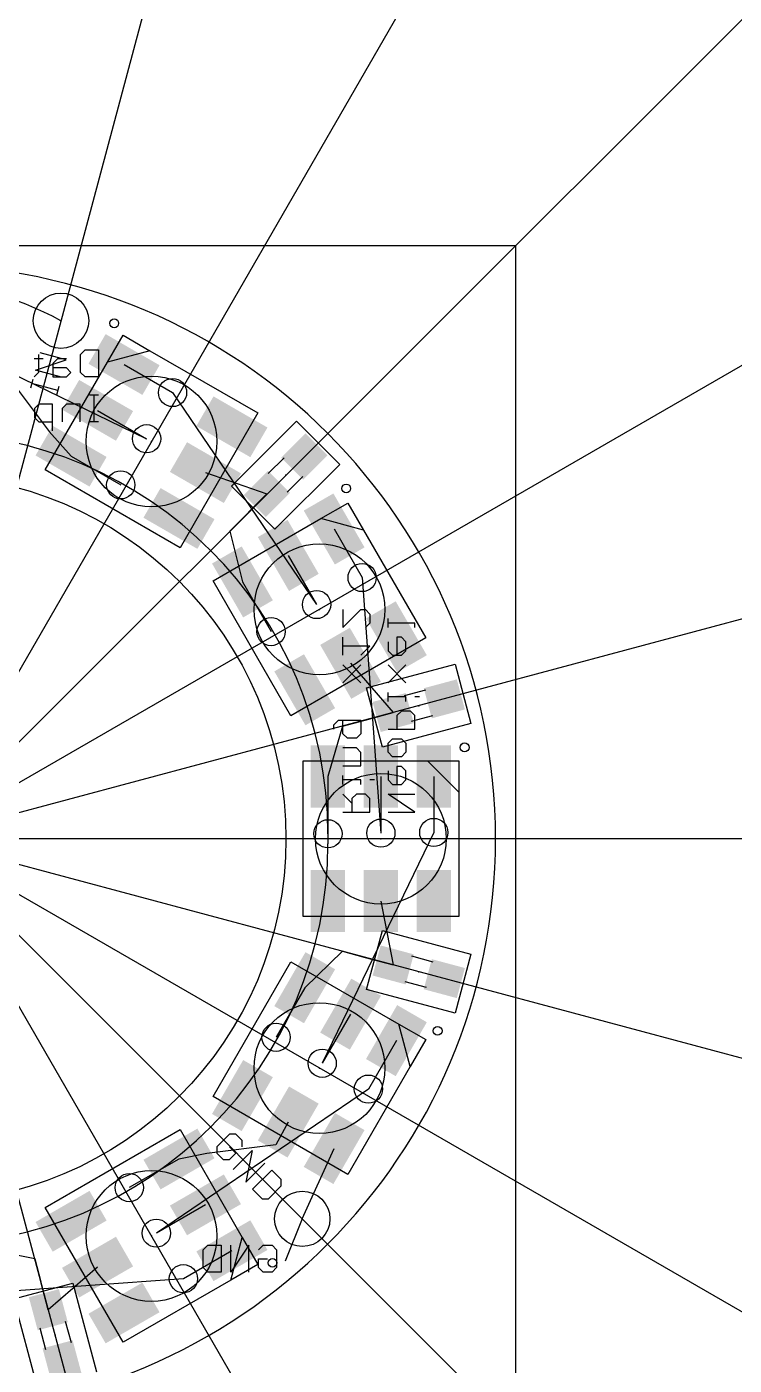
# Model space of a CAD drawing. Extents: x -51 to 51, y -51 to 51.
# Drawn here: x 3.36 to 26.08, y -16.91 to 26.08 of the extents above; entities that cross this region are included whole.
import ezdxf

# ---------------------------------------------------------------- set-up
doc = ezdxf.new("R2010")
doc.units = 0
for name, color, linetype in [('1', 22, 'CONTINUOUS'), ('16', 175, 'CONTINUOUS'), ('17', 82, 'CONTINUOUS'), ('18', 82, 'CONTINUOUS'), ('20', 7, 'CONTINUOUS'), ('21', 253, 'CONTINUOUS'), ('22', 253, 'CONTINUOUS'), ('23', 7, 'CONTINUOUS'), ('39', 22, 'CONTINUOUS'), ('49', 253, 'CONTINUOUS'), ('51', 253, 'CONTINUOUS')]:
    doc.layers.add(name, color=color, linetype=linetype)

# ---------------------------------------------------------------- blocks, each defined once
blk = doc.blocks.new('RECT')
blk.add_solid([(-0.5, -0.5), (0.5, -0.5), (-0.5, 0.5), (0.5, 0.5)])
blk = doc.blocks.new('ROUNDP')
blk.add_circle((0, 0), 0.5)
blk = doc.blocks.new('ROUNDV')
blk.add_circle((0, 0), 0.5)

msp = doc.modelspace()

# ---------------------------------------------------------------- linework, layer by layer
at = {"layer": '1'}
for p, q in [((-19.05, 19.05), (19.05, 19.05)), ((19.05, 19.05), (19.05, -19.05)), ((6.4839, 15.2304), (8.0416, 14.3299)), ((2.7363, 14.8765), (4.0846, 13.0736)), ((5.6339, 13.7582), (7.2095, 12.8473)), ((4.0846, 13.0736), (4.7839, 12.2859)), ((4.7839, 12.2859), (6.3777, 11.3647)), ((9.0981, 11.7582), (11.0733, 11.0733)), ((9.8783, 9.8783), (11.0733, 11.0733)), ((13.2304, 9.9481), (14.129, 8.3894)), ((9.8783, 9.8783), (10.2859, 8.2481)), ((11.7582, 9.0981), (12.6672, 7.5212)), ((10.2859, 8.2481), (11.2057, 6.6533)), ((13.7582, 5.6339), (15.1264, 4.053)), ((14.2301, 3.813), (15.1264, 4.053)), ((13.494, 3.6157), (13.032, 2)), ((13.494, 3.6157), (14.2301, 3.813)), ((13.032, 2), (13.031, 0.1593)), ((14.732, 2), (14.731, 0.1801)), ((16.432, 2), (16.4308, 0.2007)), ((14.732, -2), (15.1264, -4.053)), ((13.494, -3.6157), (12.2859, -4.7839)), ((13.494, -3.6157), (14.2301, -3.813)), ((14.2301, -3.813), (15.1264, -4.053)), ((12.2859, -4.7839), (11.3647, -6.3777)), ((13.7582, -5.6339), (12.8473, -7.2095)), ((15.2304, -6.4839), (14.3299, -8.0416)), ((11.7582, -9.0981), (11.3584, -9.8258)), ((11.3584, -9.8258), (9.1384, -10.1061)), ((8.2481, -10.2859), (6.6533, -11.2057)), ((9.1384, -10.1061), (8.2481, -10.2859)), ((12.2071, -12.2077), (13.2304, -9.9481)), ((9.0981, -11.7582), (7.5212, -12.6672)), ((12.2071, -12.2077), (11.6607, -13.5636)), ((3.6157, -13.494), (1.2698, -13.0316)), ((9.9481, -13.2304), (8.3894, -14.129)), ((3.6157, -13.494), (3.813, -14.2301)), ((5.6339, -13.7582), (4.053, -15.1264)), ((4.053, -15.1264), (3.813, -14.2301))]:
    msp.add_line(p, q, dxfattribs=at)
at = {"layer": '16'}
for p, q in [((-19.05, 19.05), (19.05, 19.05)), ((19.05, 19.05), (19.05, -19.05)), ((-0.2007, 16.4308), (7.2095, 12.8473)), ((8.0416, 14.3299), (12.6672, 7.5212)), ((14.129, 8.3894), (14.731, 0.1801)), ((16.4308, 0.2007), (12.8473, -7.2095)), ((13.031, 0.1593), (13.031, -0.161)), ((14.3299, -8.0416), (7.5212, -12.6672)), ((8.3894, -14.129), (0.1801, -14.731))]:
    msp.add_line(p, q, dxfattribs=at)
for centre, radius, start, end in [((-0.7635, 6.9489), 11.0064, 61.6716, 87.4965), ((0.1593, 0.1593), 12.8717, 0, 90), ((0.1604, -0.161), 12.8706, 270, 0)]:
    msp.add_arc(centre, radius, start, end, dxfattribs=at)
at = {"layer": '20'}
msp.add_circle((0, 0), 11.684, dxfattribs=at)
for start, end in [(0, 90), (270, 0)]:
    msp.add_arc((0, 0), 18.415, start, end, dxfattribs=at)
at = {"layer": '21'}
for p, q in [((5.9509, 15.3072), (6.4509, 16.1732)), ((6.4509, 16.1732), (7.317, 15.6732)), ((4.6255, 15.3855), (3.7906, 15.6092)), ((7.317, 15.6732), (5.9509, 15.3072)), ((7.317, 15.6732), (10.7811, 13.6732)), ((3.6415, 15.0526), (4.6255, 15.3855)), ((4.4764, 14.8289), (3.6415, 15.0526)), ((3.9509, 11.8431), (5.9509, 15.3072)), ((3.4881, 14.4803), (3.5627, 14.7586)), ((4.3603, 14.3958), (3.5254, 14.6195)), ((4.323, 14.2566), (4.3976, 14.5349)), ((10.7811, 13.6732), (8.2811, 9.3431)), ((8.2811, 9.3431), (3.9509, 11.8431)), ((12.8072, 10.2811), (13.6732, 10.7811)), ((13.6732, 10.7811), (14.1732, 9.915)), ((9.3431, 8.2811), (12.8072, 10.2811)), ((14.1732, 9.915), (12.8072, 10.2811)), ((14.1732, 9.915), (16.1732, 6.4509)), ((11.8431, 3.9509), (9.3431, 8.2811)), ((16.1732, 6.4509), (11.8431, 3.9509)), ((12.232, -2.5), (12.232, 2.5)), ((12.232, 2.5), (16.232, 2.5)), ((16.232, 2.5), (17.232, 2.5)), ((17.232, 1.5), (16.232, 2.5)), ((17.232, 2.5), (17.232, 1.5)), ((17.232, 1.5), (17.232, -2.5)), ((17.232, -2.5), (12.232, -2.5)), ((9.3431, -8.2811), (11.8431, -3.9509)), ((11.8431, -3.9509), (15.3072, -5.9509)), ((15.3072, -5.9509), (16.1732, -6.4509)), ((15.6732, -7.317), (15.3072, -5.9509)), ((16.1732, -6.4509), (15.6732, -7.317)), ((15.6732, -7.317), (13.6732, -10.7811)), ((13.6732, -10.7811), (9.3431, -8.2811)), ((3.9509, -11.8431), (8.2811, -9.3431)), ((8.2811, -9.3431), (10.2811, -12.8072)), ((9.8668, -9.4879), (9.4593, -9.8953)), ((10.0705, -9.4879), (9.8668, -9.4879)), ((10.2742, -9.6916), (10.0705, -9.4879)), ((10.2742, -9.8953), (10.2742, -9.6916)), ((9.4593, -9.8953), (9.4593, -10.0991)), ((9.4593, -10.0991), (9.663, -10.3028)), ((9.663, -10.3028), (9.8668, -10.3028)), ((10.0705, -10.0991), (9.8668, -9.8953)), ((9.8668, -10.3028), (10.0705, -10.0991)), ((9.9859, -10.6256), (10.5971, -10.0145)), ((10.5971, -10.0145), (10.3933, -11.0331)), ((10.3933, -11.0331), (11.0045, -10.4219)), ((11.2255, -10.6429), (10.6143, -11.2541)), ((11.5311, -10.9485), (11.2255, -10.6429)), ((11.1236, -11.5597), (11.5311, -11.1522)), ((11.5311, -11.1522), (11.5311, -10.9485)), ((10.6143, -11.2541), (10.9199, -11.5597)), ((10.9199, -11.5597), (11.1236, -11.5597)), ((6.4509, -16.1732), (3.9509, -11.8431)), ((9.915, -14.1732), (10.2811, -12.8072)), ((10.2811, -12.8072), (10.7811, -13.6732)), ((10.7811, -13.6732), (9.915, -14.1732)), ((9.915, -14.1732), (6.4509, -16.1732))]:
    msp.add_line(p, q, dxfattribs=at)
for centre, radius in [((6.1691, 16.553), 0.1414), ((7.366, 12.7582), 2.1), ((13.619, 11.2509), 0.1414), ((12.7582, 7.366), 2.1), ((17.42, 2.934), 0.1414), ((14.732, 0), 2.1), ((12.7582, -7.366), 2.1), ((16.553, -6.1691), 0.1414), ((7.366, -12.7582), 2.1), ((11.2509, -13.619), 0.1414)]:
    msp.add_circle(centre, radius, dxfattribs=at)
at = {"layer": '22'}
for p, q in [((3.7427, 15.5539), (3.7427, 14.9777)), ((5.088, 15.5539), (5.232, 15.6979)), ((5.088, 14.9777), (5.088, 15.5539)), ((5.232, 15.6979), (5.6642, 15.6979)), ((5.6642, 15.6979), (5.6642, 14.8336)), ((3.8867, 15.4098), (3.5986, 15.4098)), ((4.3433, 15.4098), (4.1992, 15.2658)), ((4.1992, 15.2658), (4.1992, 14.8336)), ((4.6314, 15.1217), (4.1992, 15.1217)), ((4.6314, 15.4098), (4.3433, 15.4098)), ((4.7755, 14.9777), (4.6314, 15.1217)), ((3.7427, 14.9777), (3.5986, 14.8336)), ((4.1992, 14.8336), (4.6314, 14.8336)), ((4.6314, 14.8336), (4.7755, 14.9777)), ((5.232, 14.8336), (5.088, 14.9777)), ((5.6642, 14.8336), (5.232, 14.8336)), ((5.6642, 14.2501), (5.3761, 14.2501)), ((5.5201, 13.3858), (5.5201, 14.2501)), ((3.7508, 13.962), (3.6067, 13.818)), ((3.6067, 13.818), (3.6067, 13.5299)), ((4.183, 13.962), (3.7508, 13.962)), ((4.183, 13.0977), (4.183, 13.962)), ((4.6395, 13.962), (4.4955, 13.818)), ((4.4955, 13.818), (4.4955, 13.3858)), ((5.0717, 13.962), (4.6395, 13.962)), ((5.0717, 13.3858), (5.0717, 13.962)), ((3.6067, 13.5299), (3.7508, 13.3858)), ((3.7508, 13.3858), (4.183, 13.3858)), ((5.6642, 13.3858), (5.3761, 13.3858)), ((13.5128, 7.3583), (13.5128, 6.782)), ((13.5128, 6.782), (14.089, 7.3583)), ((14.089, 7.3583), (14.2331, 7.3583)), ((14.2331, 7.3583), (14.3771, 7.2142)), ((14.3771, 6.9261), (14.2331, 6.782)), ((14.3771, 7.2142), (14.3771, 6.9261)), ((14.9606, 6.782), (14.9606, 7.0701)), ((15.8249, 6.9261), (14.9606, 6.9261)), ((15.8249, 6.782), (15.8249, 6.9261)), ((13.5128, 5.8933), (13.5128, 6.4695)), ((15.3928, 6.4695), (15.2487, 6.4695)), ((15.2487, 6.4695), (15.2487, 5.8933)), ((15.5368, 6.3255), (15.3928, 6.4695)), ((14.3771, 6.1814), (13.5128, 6.1814)), ((14.089, 5.8933), (14.3771, 6.1814)), ((14.9606, 6.3255), (14.9606, 6.0374)), ((14.9606, 6.0374), (15.1047, 5.8933)), ((15.3928, 5.8933), (15.5368, 6.0374)), ((15.5368, 6.0374), (15.5368, 6.3255)), ((15.1047, 5.8933), (15.3928, 5.8933)), ((14.089, 5.0046), (13.5128, 5.5808)), ((13.5128, 5.0046), (14.089, 5.5808)), ((15.5368, 5.0046), (14.9606, 5.5808)), ((14.9606, 5.0046), (15.5368, 5.5808)), ((14.9606, 4.4121), (14.9606, 4.7002)), ((15.5368, 4.5561), (14.9606, 4.5561)), ((15.5368, 4.4121), (15.5368, 4.5561)), ((15.969, 4.5561), (15.8249, 4.5561)), ((15.3928, 4.0995), (15.2487, 3.9555)), ((15.2487, 3.9555), (15.2487, 3.5233)), ((15.6809, 4.0995), (15.3928, 4.0995)), ((15.8249, 3.9555), (15.6809, 4.0995)), ((15.8249, 3.5233), (15.8249, 3.9555)), ((13.2247, 3.6592), (13.3687, 3.8033)), ((13.2247, 3.5152), (13.2247, 3.6592)), ((13.3687, 3.8033), (14.089, 3.8033)), ((13.5128, 3.3711), (13.5128, 3.8033)), ((14.089, 3.8033), (14.089, 3.3711)), ((14.9606, 3.5233), (15.8249, 3.5233)), ((13.6569, 3.2271), (13.5128, 3.3711)), ((13.945, 3.2271), (13.6569, 3.2271)), ((14.089, 3.3711), (13.945, 3.2271)), ((14.9606, 3.0668), (15.1047, 3.2108)), ((14.9606, 2.7786), (14.9606, 3.0668)), ((15.1047, 3.2108), (15.3928, 3.2108)), ((15.3928, 3.2108), (15.5368, 3.0668)), ((15.5368, 3.0668), (15.5368, 2.7786)), ((13.945, 2.9146), (13.5128, 2.9146)), ((14.089, 2.7705), (13.945, 2.9146)), ((14.089, 2.3383), (14.089, 2.7705)), ((15.1047, 2.6346), (14.9606, 2.7786)), ((15.3928, 2.6346), (15.1047, 2.6346)), ((15.5368, 2.7786), (15.3928, 2.6346)), ((13.5128, 2.3383), (14.089, 2.3383)), ((14.9606, 2.178), (14.9606, 1.8899)), ((15.3928, 2.3221), (15.2487, 2.3221)), ((15.2487, 2.3221), (15.2487, 1.7458)), ((15.5368, 2.178), (15.3928, 2.3221)), ((15.5368, 1.8899), (15.5368, 2.178)), ((13.5128, 1.7458), (13.5128, 2.034)), ((14.089, 1.8899), (13.5128, 1.8899)), ((14.089, 1.7458), (14.089, 1.8899)), ((14.5212, 1.8899), (14.3771, 1.8899)), ((14.9606, 1.8899), (15.1047, 1.7458)), ((15.1047, 1.7458), (15.3928, 1.7458)), ((15.3928, 1.7458), (15.5368, 1.8899)), ((13.8009, 1.1452), (13.5128, 1.4333)), ((13.945, 1.4333), (13.8009, 1.2893)), ((14.2331, 1.4333), (13.945, 1.4333)), ((14.3771, 1.2893), (14.2331, 1.4333)), ((15.8249, 0.8571), (14.9606, 1.4333)), ((14.9606, 1.4333), (15.8249, 1.4333)), ((13.8009, 1.2893), (13.8009, 0.8571)), ((14.3771, 0.8571), (14.3771, 1.2893)), ((13.5128, 0.8571), (14.3771, 0.8571)), ((14.9606, 0.8571), (15.8249, 0.8571)), ((9.0255, -13.1989), (9.1696, -13.0549)), ((9.0255, -13.7751), (9.0255, -13.1989)), ((9.1696, -13.0549), (9.6017, -13.0549)), ((9.6017, -13.0549), (9.6017, -13.9192)), ((10.4905, -13.0549), (9.9142, -13.9192)), ((9.9142, -13.9192), (9.9142, -13.0549)), ((10.4905, -13.9192), (10.4905, -13.0549)), ((10.803, -13.1989), (10.947, -13.0549)), ((10.947, -13.0549), (11.2351, -13.0549)), ((11.2351, -13.0549), (11.3792, -13.1989)), ((11.3792, -13.1989), (11.3792, -13.7751)), ((10.803, -13.7751), (10.803, -13.487)), ((10.803, -13.487), (11.0911, -13.487)), ((9.1696, -13.9192), (9.0255, -13.7751)), ((9.6017, -13.9192), (9.1696, -13.9192)), ((10.947, -13.9192), (10.803, -13.7751)), ((11.2351, -13.9192), (10.947, -13.9192)), ((11.3792, -13.7751), (11.2351, -13.9192))]:
    msp.add_line(p, q, dxfattribs=at)
at = {"layer": '23'}
for p in [(4.4593, 16.6372), (7.366, 12.7582), (11.6743, 11.6743), (12.7582, 7.366), (15.9474, 4.273), (14.732, 0), (15.9474, -4.273), (12.7582, -7.366), (12.2071, -12.2077), (7.366, -12.7582), (4.273, -15.9474)]:
    msp.add_point(p, dxfattribs=at)
at = {"layer": '39'}
for p, q in [((9.9377, 11.3279), (12.0208, 13.411)), ((12.0208, 13.411), (13.411, 12.0208)), ((13.411, 12.0208), (11.3279, 9.9377)), ((11.3279, 9.9377), (9.9377, 11.3279)), ((14.2702, 4.8413), (17.1158, 5.6038)), ((17.1158, 5.6038), (17.6246, 3.7048)), ((14.779, 2.9423), (14.2702, 4.8413)), ((17.6246, 3.7048), (14.779, 2.9423)), ((14.2702, -4.8413), (14.779, -2.9423)), ((14.779, -2.9423), (17.6246, -3.7048)), ((17.6246, -3.7048), (17.1158, -5.6038)), ((17.1158, -5.6038), (14.2702, -4.8413)), ((2.9423, -14.779), (4.8413, -14.2702)), ((4.8413, -14.2702), (5.6038, -17.1158)), ((3.7048, -17.6246), (2.9423, -14.779))]:
    msp.add_line(p, q, dxfattribs=at)
at = {"layer": '49'}
for p, q in [((13.148, -49.069), (-13.148, 49.069)), ((13.148, 49.069), (-13.148, -49.069)), ((25.4, -43.9941), (-25.4, 43.9941)), ((25.4, 43.9941), (-25.4, -43.9941)), ((35.921, -35.921), (-35.921, 35.921)), ((35.921, 35.921), (-35.921, -35.921)), ((43.9941, -25.4), (-43.9941, 25.4)), ((43.9941, 25.4), (-43.9941, -25.4)), ((49.069, -13.148), (-49.069, 13.148)), ((49.069, 13.148), (-49.069, -13.148)), ((50.8, 0), (-50.8, 0))]:
    msp.add_line(p, q, dxfattribs=at)
at = {"layer": '51'}
for p, q in [((11.1171, 11.7281), (11.6206, 12.2315)), ((11.7189, 11.1263), (12.2224, 11.6298)), ((15.4917, 4.5982), (16.1794, 4.7825)), ((15.712, 3.7762), (16.3997, 3.9605)), ((15.7153, -3.7636), (16.4031, -3.9479)), ((15.4951, -4.5856), (16.1828, -4.7699)), ((3.7762, -15.712), (3.9605, -16.3997)), ((4.5982, -15.4917), (4.7825, -16.1794))]:
    msp.add_line(p, q, dxfattribs=at)

# ---------------------------------------------------------------- block references
at = {"layer": '1', "xscale": 2, "yscale": 1.1}
for p, rotation in [((6.4839, 15.2304), 150), ((5.6339, 13.7582), 150), ((9.9481, 13.2304), 150), ((4.7839, 12.2859), 150), ((9.0981, 11.7582), 150), ((8.2481, 10.2859), 150), ((13.2304, 9.9481), 120), ((11.7582, 9.0981), 120), ((10.2859, 8.2481), 120), ((15.2304, 6.4839), 120), ((13.7582, 5.6339), 120), ((12.2859, 4.7839), 120), ((13.032, 2), 90), ((14.732, 2), 90), ((16.432, 2), 90), ((13.032, -2), 90), ((14.732, -2), 90), ((16.432, -2), 90), ((12.2859, -4.7839), 60), ((13.7582, -5.6339), 60), ((15.2304, -6.4839), 60), ((10.2859, -8.2481), 60), ((11.7582, -9.0981), 60), ((13.2304, -9.9481), 60), ((8.2481, -10.2859), 30), ((9.0981, -11.7582), 30), ((4.7839, -12.2859), 30), ((9.9481, -13.2304), 30), ((5.6339, -13.7582), 30), ((6.4839, -15.2304), 30)]:
    msp.add_blockref('RECT', p, dxfattribs=dict(at, rotation=rotation))
at = {"layer": '1', "xscale": 1.1}
for p, rotation in [((12.2754, 12.2754), 45), ((11.0733, 11.0733), 45), ((16.7684, 4.493), 15), ((15.1264, 4.053), 15), ((15.1264, -4.053), 345), ((16.7684, -4.493), 345), ((4.053, -15.1264), 285), ((4.493, -16.7684), 285)]:
    msp.add_blockref('RECT', p, dxfattribs=dict(at, rotation=rotation))
at = {"layer": '17', "xscale": 1.778, "yscale": 1.778}
for p in [(4.4593, 16.6372), (4.4593, 16.6372), (12.2071, -12.2077), (12.2071, -12.2077)]:
    msp.add_blockref('ROUNDP', p, dxfattribs=at)
at = {"layer": '18', "xscale": 0.9064, "yscale": 0.9064}
for p in [(8.0416, 14.3299), (8.0416, 14.3299), (7.2095, 12.8473), (7.2095, 12.8473), (6.3777, 11.3647), (6.3777, 11.3647), (14.129, 8.3894), (14.129, 8.3894), (12.6672, 7.5212), (12.6672, 7.5212), (11.2057, 6.6533), (11.2057, 6.6533), (13.031, 0.1593), (13.031, 0.1593), (14.731, 0.1801), (14.731, 0.1801), (16.4308, 0.2007), (16.4308, 0.2007), (11.3647, -6.3777), (11.3647, -6.3777), (12.8473, -7.2095), (12.8473, -7.2095), (14.3299, -8.0416), (14.3299, -8.0416), (6.6533, -11.2057), (6.6533, -11.2057), (7.5212, -12.6672), (7.5212, -12.6672), (8.3894, -14.129), (8.3894, -14.129)]:
    msp.add_blockref('ROUNDV', p, dxfattribs=at)
at = {"layer": '51', "xscale": 0.5001, "yscale": 0.95}
for p, rotation in [((12.081, 12.0883), 45), ((11.2549, 11.2621), 45), ((16.5065, 4.4281), 15), ((15.378, 4.1257), 15), ((15.3806, -4.1159), 345), ((16.5092, -4.4183), 345), ((4.1257, -15.378), 285), ((4.4281, -16.5065), 285)]:
    msp.add_blockref('RECT', p, dxfattribs=dict(at, rotation=rotation))

doc.saveas('drawing.dxf')
